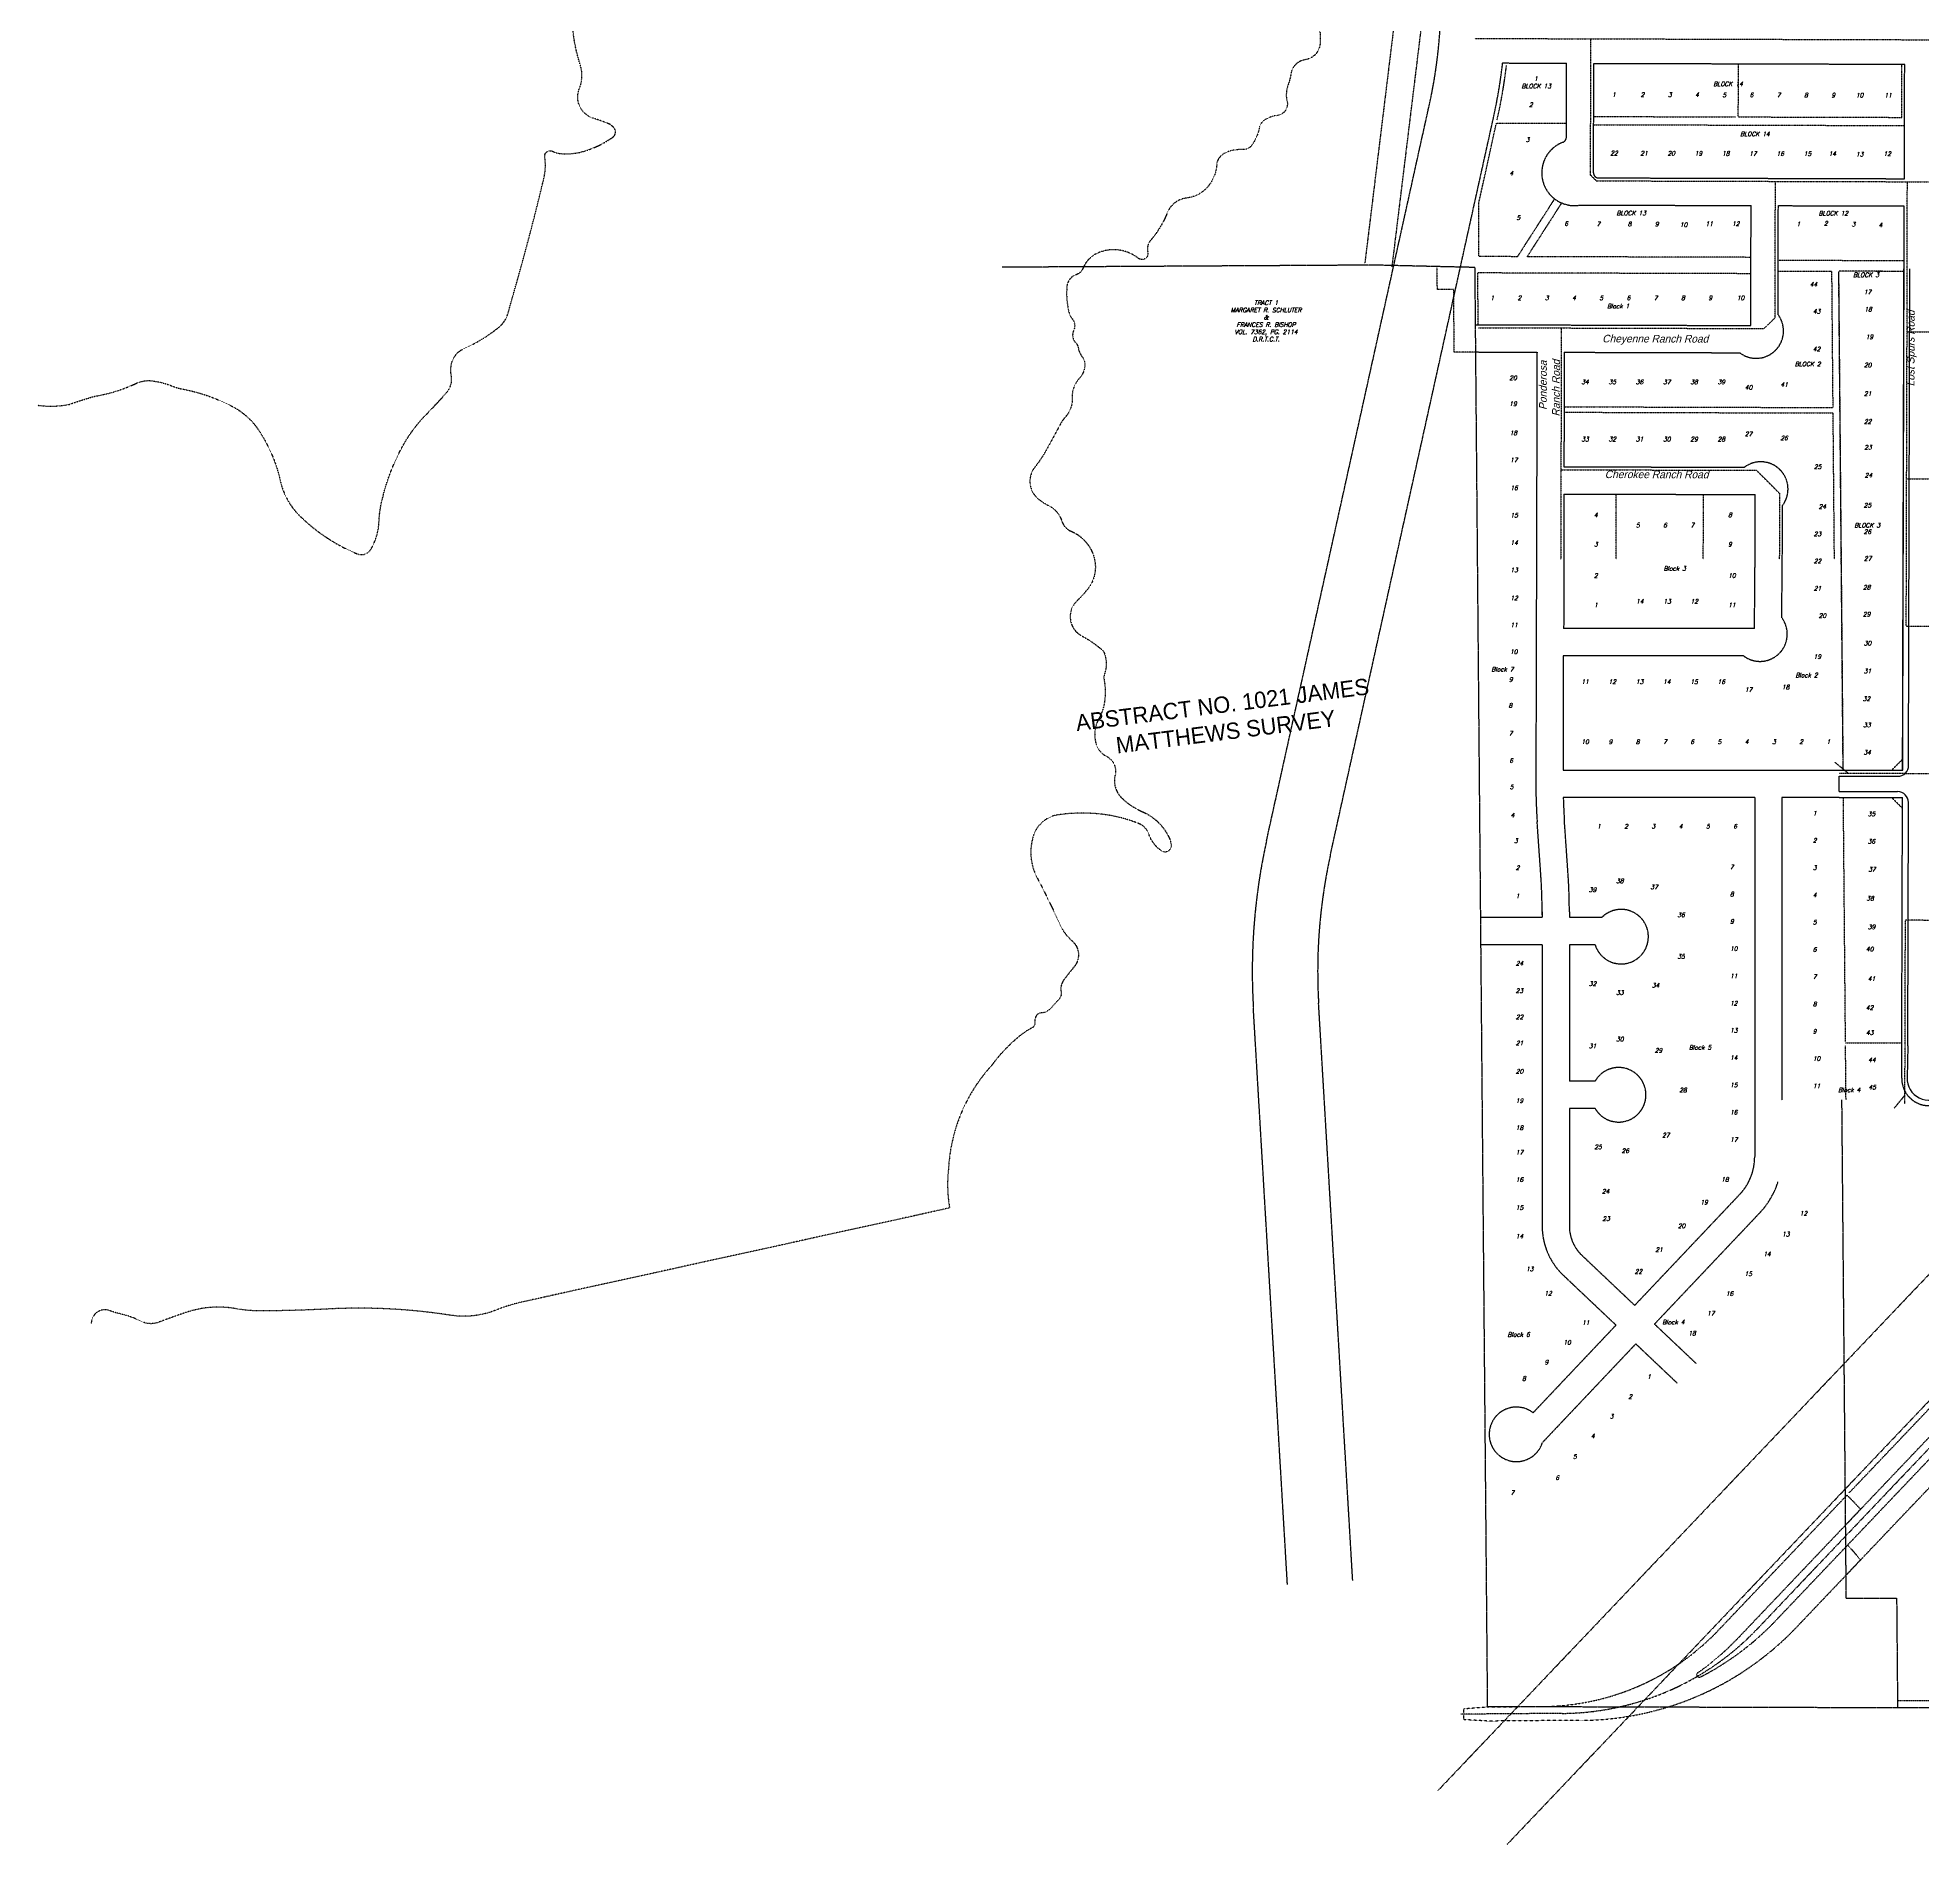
# Model space of a CAD drawing. Header units: feet. Extents: x 2327405 to 2393004, y 6977726 to 7089689.
# Drawn here: x 2337183 to 2340640, y 7038494 to 7041807 of the extents above; entities that cross this region are included whole.
import ezdxf
from ezdxf.enums import TextEntityAlignment as Align

# ---------------------------------------------------------------- set-up
doc = ezdxf.new("R2010")
doc.units = ezdxf.units.FT
doc.header["$MEASUREMENT"] = 0
for name, pattern in [('DOT50', [0.125, 0, -0.125]), ('HIDDEN2', [0.1875, 0.125, -0.0625]), ('HIDN25', [0.0938, 0.0625, -0.0313]), ('HIDN50', [0.1875, 0.125, -0.0625]), ('PHANTOM2', [1.25, 0.625, -0.125, 0.125, -0.125, 0.125, -0.125]), ('PHNTM50', [1.5, 1, -0.1, 0.1, -0.1, 0.1, -0.1])]:
    doc.linetypes.add(name, pattern=pattern)
doc.layers.get('0').update_dxf_attribs({"linetype": 'CONTINUOUS'})
for name, color, linetype in [('e -100yr floodplain', 5, 'DOT50'), ('f-cl', 251, 'HIDN50'), ('F-CURB', 252, 'HIDN25'), ('s-adjoiner', 252, 'PHANTOM2'), ('s-adjoiner-txt', 2, 'CONTINUOUS'), ('s-curb', 55, 'CONTINUOUS'), ('s-EASE', 251, 'HIDN50'), ('s-easement', 252, 'HIDDEN2'), ('s-Esmt-mobil', 252, 'HIDN50'), ('s-lot no.', 252, 'CONTINUOUS'), ('s-row', 252, 'PHNTM50'), ('s-street names', 252, 'CONTINUOUS'), ('s-survey-abs', 252, 'CONTINUOUS'), ('s-w', 251, 'HIDN50')]:
    doc.layers.add(name, color=color, linetype=linetype)
doc.styles.add('LS80', font='simplex.shx', dxfattribs={"oblique": 15, "height": 8})
doc.styles.add('SHADOW', font='shadow')
doc.styles.add('TB', font='tb-ld.shx', dxfattribs={"oblique": 15, "height": 1.377953})

# ---------------------------------------------------------------- blocks, each defined once
blk = doc.blocks.new('2005042-10b')
at = {"layer": 'e -100yr floodplain', "flags": 128}
for points in [[(2337182.74218, 7041133.12317, 0.0844351778), (2337241.25099, 7041134.84385, -0.0161612401), (2337287.26591, 7041149.62184, 0.068965491), (2337363.50533, 7041173.26202, -0.1242975486), (2337388.92717, 7041178.17919, -0.0730362546), (2337428.32242, 7041168.80417, 0.0395805311), (2337447.59538, 7041162.91338, -0.0774921683), (2337542.20892, 7041129.61575, -0.1190505072), (2337586.7024, 7041089.4041, -0.0953645117), (2337627.7641, 7040994.60932, 0.1443520133), (2337663.15621, 7040930.63803, 0.0975850247), (2337769.03625, 7040860.63387, 0.3762821314), (2337794.28123, 7040869.28537, 0.1204166787), (2337808.97418, 7040920.15746, -0.0394219633), (2337812.49813, 7040949.31058, -0.0782416025), (2337853.67847, 7041060.3079, -0.0641032579), (2337893.69761, 7041114.11862, 0.0087797536), (2337932.74899, 7041156.04323, 0.2319433796), (2337941.57235, 7041187.13142, -0.0901566298), (2337941.58331, 7041207.23128, -0.2486503326), (2337965.35826, 7041237.37727, 0.0665929992), (2338028.68358, 7041276.07889, 0.1572682564), (2338045.92325, 7041302.55112, -0.0036979909), (2338056.69239, 7041341.06426, 0.0114743342), (2338111.21994, 7041548.45169, 0.0940622702), (2338113.09413, 7041588.65288, -0.6052075314), (2338127.35851, 7041598.90764, 0.0974803479), (2338143.08762, 7041594.54042, 0.095838311), (2338187.33369, 7041599.63377, 0.0769540976), (2338237.80694, 7041624.5972, 0.4110137984), (2338240.72112, 7041640.80007, 0.1455059164), (2338230.13598, 7041649.35699, 0.0227237816), (2338202.3764, 7041659.34596, -0.439034125), (2338176.52667, 7041713.76919, 0.176190443), (2338178.07556, 7041757.79761, -0.0604888234), (2338163.93156, 7041830.24517, 0.0169739925), (2338153.05936, 7041932.50652, 0.0314452254), (2338116.22691, 7042111.68895, -0.1593838895), (2338118.09995, 7042148.74372, -0.123218429), (2338146.53308, 7042189.2685, 0.1555264051), (2338166.25292, 7042221.54563, 0.0887717926), (2338170.64047, 7042291.34713, 0.0114257302), (2338164.94033, 7042332.64605, -0.0003379734), (2338159.16939, 7042368.55921, -0.0044074094), (2338148.61085, 7042438.49703, -0.0806812581), (2338153.70507, 7042693.30493, -0.063060649), (2338214.02149, 7042883.59159, -0.044698307), (2338263.36554, 7042969.32489, -0.0023231457), (2338338.30451, 7043075.13541), (2338346.94863, 7043087.22108, 0.0192764414), (2338409.89891, 7043180.49254, -0.0358615167), (2338469.29315, 7043277.03745, 0.0124416079), (2338747.77031, 7043652.34478, -0.0286573044), (2338797.49326, 7043710.59598, 0.0650738638), (2338837.35465, 7043764.82003, -0.0066675799), (2338844.84644, 7043777.98757, 0.384411552), (2338839.88768, 7043802.03283, 0.1502376352), (2338807.61904, 7043813.27289, -0.1554709352), (2338770.95008, 7043826.46775, -0.0393735817), (2338736.7257, 7043857.25579), (2338705.16697, 7043898.35348), (2339111.79351, 7044284.22695, 0.0655201928), (2339190.06495, 7044294.5966, -0.1028213148), (2339281.43927, 7044295.32882, 0.0381774213), (2339308.89137, 7044292.00219, 0.0532480082), (2339327.27217, 7044293.14551, -0.0287052603), (2339380.12234, 7044299.04265, -0.0823529567), (2339396.36169, 7044297.23909, -0.0110585565), (2339420.62534, 7044289.8116, -0.0331206827), (2339473.42437, 7044268.39217, -0.0590040111), (2339514.32993, 7044242.20297, 0.2104565515), (2339558.52245, 7044229.85364, 0.1085683654), (2339646.42482, 7044262.80548, 0.0541303521), (2339682.08605, 7044291.82664, -0.1011448349), (2339697.69334, 7044302.26871, 0.0163359023), (2339755.99851, 7044328.3563, -0.0648341373), (2339800.34249, 7044343.24351, 0.0872332734), (2339874.2443, 7044371.77449, 0.2374200672), (2339896.26591, 7044406.73421, 0.0093529025), (2339901.91544, 7044479.75824, -0.092718376), (2339917.02827, 7044540.61398, -0.1930774158), (2339943.89771, 7044566.20392, 0.0559046071), (2339988.29413, 7044589.95549, 0.0302398965), (2340095.58792, 7044673.81269, -0.0871854523), (2340114.16958, 7044685.2034, 0.0519402718), (2340155.30895, 7044706.60981, 0.1389091614), (2340186.20712, 7044742.47253, -0.1163287791), (2340215.91873, 7044780.22767, 0.0204064484), (2340234.49523, 7044796.3, 0.1600404031), (2340261.70361, 7044846.18178, -0.0059335525), (2340265.63057, 7044866.18756, -0.121746451), (2340274.04674, 7044883.69997, 0.0763666367), (2340304.849, 7044935.33652), (2340330.04063, 7044997.42913), (2340359.58056, 7045046.46701, 0.0573715795), (2340362.67295, 7045053.23636, 0.063824817), (2340363.89269, 7045059.70339, -0.0986271864), (2340366.23257, 7045068.65907, -0.1719416814), (2340377.09984, 7045079.36809, -0.086290748), (2340396.8999, 7045084.74904, 0.0195287799), (2340417.22856, 7045087.45335, 0.0303970518), (2340475.68047, 7045101.26785, 0.1633036827), (2340517.89669, 7045131.19061, 0.0254784993), (2340556.54256, 7045190.24185, 0.0058300506), (2340575.60987, 7045223.78519, -0.0585628025), (2340586.86687, 7045239.47949, 0.0223977027), (2340640.30695, 7045303.64848, 0.0212981664), (2340700.40991, 7045390.18578, -0.020095792), (2340742.65212, 7045451.31998, -0.0303911699), (2340835.16125, 7045559.91218, -0.0643889716), (2340895.68794, 7045608.44264, 0.0739272009), (2340914.32096, 7045623.97289, -0.0895106355), (2340972.68795, 7045669.63438, -0.0613710737), (2341008.57253, 7045683.25345, 0.0067342199), (2341127.38431, 7045714.04853), (2341173.09992, 7045726.55707), (2341178.84754, 7045728.1559, 0.06912066), (2341246.71629, 7045757.60016, 0.1242137781), (2341294.82768, 7045806.59725, 0.081296072), (2341347.47788, 7045943.60759)], [(2343156.0838, 7040732.08963, -0.1030803296), (2343171.9945, 7040998.33915, -0.0685291881), (2343207.66023, 7041039.0754, 0.4703135954), (2343207.1508, 7041060.97112), (2343193.5761, 7041071.6882, 0.0519317716), (2343173.69939, 7041085.76078, -0.1239404078), (2343133.46578, 7041123.91852, 0.0523901317), (2343071.06259, 7041202.69581, 0.1061729259), (2343020.47679, 7041236.17338, -0.102274543), (2343002.8232, 7041247.66168, -0.109137831), (2342963.41073, 7041308.79617, -0.070437951), (2342950.68122, 7041367.20838, 0.0421532684), (2342941.64921, 7041423.82954, 0.0535084301), (2342910.85818, 7041508.35105, 0.079345904), (2342889.86269, 7041538.09673, -0.0340947047), (2342794.09192, 7041650.69217, -0.1621446122), (2342782.18605, 7041687.20866, 0.0563291774), (2342776.8489, 7041737.26513, 0.0704464785), (2342771.04436, 7041752.71333, -0.1015219455), (2342761.60178, 7041783.48575, 0.1032176893), (2342757.90692, 7041795.3844, 0.0437576284), (2342715.21002, 7041858.57034, -0.1775645862), (2342700.01973, 7041902.88258, 0.0432184495), (2342697.55644, 7041940.63005, -0.0031290317), (2342690.93181, 7041985.90473, -0.0360047653), (2342690.11463, 7041998.07356, -0.0592351876), (2342695.45177, 7042041.1549, 0.0940534419), (2342697.91506, 7042086.69805, -0.0064123748), (2342692.98849, 7042127.31759, 0.1497816683), (2342690.11001, 7042134.02786, -0.3124071616), (2342687.23616, 7042163.56938, 0.1250680506), (2342694.21545, 7042189.82847, 0.0787908936), (2342686.41515, 7042242.75694, 0.0973774262), (2342668.55839, 7042275.62133, -0.0070143541), (2342625.58659, 7042328.99667, 0.1705993258), (2342617.91313, 7042333.90478, -0.1185328346), (2342590.77438, 7042347.59025, 0.3386718835), (2342584.63561, 7042347.89704, -0.2931965336), (2342565.91222, 7042347.28355, -0.0962695563), (2342542.58476, 7042368.1429, -0.1261710291), (2342531.2279, 7042395.13729, 0.0720351874), (2342516.80165, 7042443.29781, 0.0551894933), (2342504.52411, 7042463.54368, -0.0810255354), (2342492.5154, 7042485.85859, -0.0445500175), (2342484.22806, 7042519.29486, -0.0450985954), (2342482.38643, 7042548.1298, 0.1068833775), (2342479.31691, 7042564.38783, -0.0617354908), (2342478.12739, 7042568.58375), (2342476.36713, 7042575.54834, -0.1322387343), (2342476.79897, 7042603.60111, 0.0227012745), (2342486.73132, 7042645.46436, 0.1650528616), (2342484.93695, 7042658.23427, -0.0098708535), (2342484.22701, 7042664.20932, 0.0400444509), (2342479.51534, 7042690.31392, -0.1097473344), (2342479.20972, 7042697.9512, 0.0517720644), (2342481.34946, 7042726.36194, -0.0950161718), (2342485.32318, 7042750.80136, 0.1011764377), (2342489.9084, 7042781.35054, 0.0137749292), (2342487.15729, 7042815.56566, -0.0995445024), (2342488.336, 7042828.53235, 0.1413953117), (2342485.6499, 7042846.84419, 0.0265069433), (2342478.19353, 7042862.74144, -0.1086425796), (2342469.49431, 7042884.3519, -0.0259304387), (2342462.78363, 7042898.75878, 0.07740623), (2342454.58158, 7042910.43341, 0.0441382345), (2342438.23197, 7042920.63529, -0.0654826066), (2342424.55448, 7042942.45083, -0.1478191829), (2342420.81268, 7042969.85204, 0.1207306573), (2342419.43119, 7042986.55891, 0.21791026), (2342411.6392, 7042994.89103, -0.0815083508), (2342396.85644, 7043004.00389, 0.1628978376), (2342376.82369, 7043012.28829, -0.0966468191), (2342346.42912, 7043020.43455, -0.0929410086), (2342317.36501, 7043042.06987, -0.070707406), (2342303.8257, 7043061.67627, 0.0241605108), (2342291.11517, 7043084.32034, -0.0528885019), (2342282.52538, 7043101.91691, 0.33486467), (2342276.99903, 7043105.50683, -0.0222757315), (2342266.22282, 7043105.2307, -0.5629962433), (2342263.73594, 7043109.51101, 0.0478473327), (2342272.99248, 7043131.18849, 0.0045049015), (2342286.13098, 7043173.82138, 0.1377580486), (2342286.26916, 7043182.38191, -0.0138095743), (2342281.71004, 7043201.85025, -0.0331846948), (2342277.64851, 7043231.51388, -0.2678865026), (2342286.55052, 7043249.76719, 0.0145314611), (2342308.345, 7043265.41291, 0.3483145348), (2342312.03552, 7043279.94075, -0.1055713844), (2342307.89158, 7043299.26782, 0.1129215176), (2342305.74275, 7043308.62464, 0.2726929424), (2342302.05922, 7043311.07886, -0.2296938027), (2342292.38987, 7043316.44746, -0.1420422714), (2342282.87385, 7043344.211, 0.0674929436), (2342280.92779, 7043354.73865, 0.0668003094), (2342270.04018, 7043377.2219, -0.2218395046), (2342266.20516, 7043402.986, 0.1917646695), (2342263.43546, 7043433.64751, -0.1697937068), (2342263.00933, 7043436.84139, 0.046976639), (2342265.99209, 7043463.88309, 0.2655668732), (2342223.37536, 7043541.3069, -0.1665706958), (2342211.01818, 7043556.21178, 0.1624806778), (2342203.11293, 7043565.90292, -0.1639334584), (2342186.70767, 7043586.13095, 0.0215855759), (2342172.85904, 7043618.92165, 0.011084134), (2342161.78078, 7043641.00667, -0.1305969435), (2342153.89781, 7043675.07497, -0.0389586966), (2342157.11728, 7043698.27978, -0.0033124811), (2342159.34458, 7043722.85445, -0.0311769747), (2342165.46328, 7043757.17583, -0.185562164), (2342168.97218, 7043763.85514, 0.0731131466), (2342177.85928, 7043774.30627, 0.2037813059), (2342181.77522, 7043799.09592, 0.0079656402), (2342172.3184, 7043834.45757, 0.1512092756), (2342153.28305, 7043863.67766, -0.1562112963), (2342147.94297, 7043872.69105, -0.0163799867), (2342141.9715, 7043904.73795, 0.0032434839), (2342139.26048, 7043928.14228, 0.1127888392), (2342134.69223, 7043938.59183, 0.033881917), (2342124.09566, 7043949.7148, -0.0275974667), (2342117.13654, 7043956.61671, -0.0672844694), (2342105.45022, 7043975.21668, -0.1098756149), (2342102.55953, 7043986.83774, -0.0045170622), (2342103.08895, 7043998.13852), (2342108.46538, 7044018.781, 0.0888496971), (2342132.36254, 7044155.75216, 0.1862262265), (2342116.48748, 7044205.13458, 0.0784236368), (2342079.61007, 7044230.36005, -0.0304396474), (2342006.39995, 7044270.76127, 0.0864180549), (2341862.95846, 7044330.17977, -0.1048947332), (2341805.57895, 7044356.44904, 0.0463422217), (2341732.16526, 7044401.03034), (2341679.99364, 7044426.43339), (2341671.37404, 7044432.23403, -0.1007396088), (2341648.9476, 7044455.0108, 0.0066621327), (2341617.913, 7044501.34474, 0.3200155773), (2341578.71996, 7044515.55668, 0.1714207206), (2341534.27548, 7044484.42024, -0.0433897749), (2341485.6841, 7044427.52865, -0.1014268318), (2341459.75734, 7044410.72558, 0.0325015946), (2341399.89978, 7044382.70254, -0.0070403559), (2341339.06352, 7044350.35047, 0.2353864464), (2341284.90749, 7044276.65864, -0.0514749018), (2341256.10528, 7044174.29059, 0.0535703614), (2341224.5621, 7044060.35642, 0.047875608), (2341222.53499, 7044030.31408, -0.152694967), (2341172.80816, 7043915.30475, 0.2114685507), (2341150.14448, 7043872.41706, -0.0622335144), (2341127.19627, 7043755.3997, -0.1728401538), (2341100.37168, 7043720.85494, 0.2844191654), (2341088.00171, 7043695.13903, 0.0526550403), (2341099.7197, 7043640.44749, -0.4858136573), (2341078.25129, 7043608.258, 0.3235201374), (2341038.65736, 7043574.6421, -0.0062558845), (2341036.18598, 7043565.1067, -0.2337977272), (2341032.10165, 7043560.50084, 0.1468840731), (2341018.06575, 7043549.20434, -0.080536654), (2340988.43398, 7043518.1625, 0.0440631182), (2340949.87839, 7043483.24116, 0.0529866644), (2340939.93659, 7043469.91266, 0.2262078544), (2340938.8789, 7043458.20198, -0.0019123248), (2340952.97757, 7043419.70159, -0.0290621052), (2340956.74565, 7043407.03275, -0.3652754866), (2340951.54103, 7043396.7727, 0.0914920485), (2340932.88653, 7043384.46028, 0.0738547094), (2340922.62185, 7043371.16559, -0.7839870965), (2340910.04404, 7043374.63377, 0.1163394826), (2340908.16461, 7043383.73775, -0.332023512), (2340910.91148, 7043396.88797, 0.1580617623), (2340924.93869, 7043420.63565, 0.5460233198), (2340913.0837, 7043432.62979, -0.2678162466), (2340897.44802, 7043437.72491, -0.132359831), (2340887.17701, 7043457.98279, -0.2333012821), (2340890.79133, 7043472.00004, -0.0089152021), (2340907.71255, 7043490.96215, -0.1506591899), (2340931.44068, 7043504.7159, 0.0183029192), (2340950.82768, 7043509.93238, 0.1687438669), (2340960.08931, 7043516.73903, -0.0784385247), (2340968.33904, 7043525.43225, 0.12976912), (2340983.51921, 7043545.08527, -0.1017309865), (2340994.36884, 7043560.86416, 0.1022733435), (2341001.30833, 7043570.97969, 0.1472332524), (2341004.09738, 7043591.2466, -0.0237299643), (2341003.20211, 7043600.23856, -0.1813037773), (2341006.78319, 7043609.31193, 0.065468557), (2341012.31106, 7043616.88592, 0.0262782208), (2341023.51896, 7043640.78922, 0.0863557998), (2341029.99682, 7043670.65099, 0.2489181), (2341023.80649, 7043683.57846, -0.267868414), (2341002.10596, 7043733.36292, 0.0789716629), (2340999.01274, 7043801.71046, 0.0590752355), (2340991.95127, 7043822.95824, 0.664283311), (2340976.70622, 7043822.33629, 0.0360817073), (2340960.26417, 7043766.25456, -0.2807471144), (2340924.50181, 7043728.66241, 0.0049908743), (2340836.49183, 7043704.02838, 0.0839838469), (2340796.76689, 7043684.8159, -0.0724219862), (2340755.10769, 7043663.47304, 0.0627683458), (2340602.39512, 7043588.90498, 0.082811745), (2340556.03268, 7043546.15736, 0.0834926991), (2340520.50192, 7043480.19614, -0.3217030958), (2340468.50859, 7043443.01442, 0.0675929179), (2340395.72255, 7043433.25481, 0.0037451804), (2340218.44072, 7043383.08909, 0.0578092648), (2340192.6166, 7043372.20908, -0.1058485029), (2340100.66419, 7043349.17693, 0.0839872488), (2339982.1293, 7043324.88957, 0.0810929446), (2339893.93894, 7043285.59887, -0.0865132808), (2339850.37381, 7043266.74907, 0.0059010543), (2339771.1259, 7043246.71931, 0.0360110582), (2339728.76698, 7043232.14609, 0.0397522907), (2339628.56597, 7043179.62193, -0.0138712202), (2339592.10602, 7043165.48391, 0.0772481578), (2339546.09682, 7043142.89914, 0.0718736777), (2339493.25964, 7043106.54216), (2339489.31836, 7043102.80626, 0.1109721053), (2339480.71869, 7043089.99304, 0.0050439054), (2339467.28795, 7043054.30865, 0.130642731), (2339461.74152, 7042992.89929, 0.0005684791), (2339482.23219, 7042874.15351, 0.1963813196), (2339497.49025, 7042849.8079, -0.4424268748), (2339501.31946, 7042816.53813, 0.2402167029), (2339498.81814, 7042806.6175, -0.0274813096), (2339506.57009, 7042761.33987, -0.0950209415), (2339503.88046, 7042725.47635, 0.174964135), (2339506.26772, 7042696.46148, -0.2207357974), (2339506.08416, 7042665.81697, 0.1944318582), (2339505.13837, 7042649.07204, -0.0787305984), (2339513.33743, 7042601.45418, -0.0527198034), (2339509.09424, 7042555.44594, 0.0898867173), (2339508.21995, 7042506.92565, 0.2849290843), (2339530.4257, 7042481.42398, -0.4122813184), (2339545.00389, 7042454.05784, 0.1568177188), (2339546.09029, 7042395.26369, 0.0210550373), (2339574.44392, 7042322.52455, -0.128516533), (2339581.36021, 7042279.15823, 0.1387891034), (2339588.22958, 7042241.04858, -0.1197352557), (2339591.98928, 7042223.89922, 0.0180838344), (2339592.98155, 7042151.18925, -0.0527579121), (2339587.20287, 7042047.37863, 0.0349774045), (2339583.05434, 7042001.96649, -0.1218492458), (2339577.91907, 7041982.94431, 0.0444601259), (2339550.71326, 7041921.58146, 0.0296639797), (2339536.19762, 7041868.95781, -0.0311004477), (2339530.45265, 7041848.36137, 0.2234785215), (2339533.17128, 7041822.69653, -0.123946948), (2339535.58793, 7041814.84611, -0.0260029901), (2339535.58793, 7041797.03169, -0.357067381), (2339508.07822, 7041766.77668, 0.2025098938), (2339487.23504, 7041754.09522, 0.1135173804), (2339482.5508, 7041742.9702, -0.0410712692), (2339476.23787, 7041718.70819, 0.1455711153), (2339474.90572, 7041690.70674, -0.450447039), (2339456.79675, 7041664.51207, 0.1172444793), (2339433.16544, 7041655.80849, 0.1985591087), (2339424.32783, 7041642.67935, -0.1026568875), (2339410.32197, 7041610.0125, -0.2597863243), (2339393.61523, 7041601.88399, 0.0995916585), (2339366.1316, 7041597.9264, 0.1490804225), (2339349.67197, 7041585.73469, 0.1473089952), (2339346.04032, 7041575.62206, -0.1685953551), (2339328.70331, 7041532.99877, -0.1870864973), (2339290.7093, 7041513.19265, 0.2761714881), (2339255.26173, 7041486.27032, -0.0811014468), (2339224.48992, 7041435.41877, 0.2419843276), (2339219.40635, 7041413.82333, -0.7141711481), (2339202.12218, 7041402.64451, 0.2776304486), (2339127.09606, 7041412.0436, 0.1961054576), (2339100.57628, 7041384.50252, -0.2218895116), (2339087.61319, 7041372.30744, 0.299576506), (2339071.09156, 7041351.47419, 0.0778840397), (2339074.16152, 7041305.79573, 0.1107947725), (2339080.83256, 7041291.74427, -0.2799127115), (2339083.39228, 7041270.16823, 0.3142421876), (2339087.61695, 7041247.10534, -0.1577409043), (2339091.40391, 7041239.78145, 0.1273036906), (2339099.68868, 7041221.10693, -0.172680971), (2339104.12917, 7041208.09237, -0.1843911677), (2339094.08864, 7041182.79765, 0.1233696712), (2339081.96521, 7041160.44963, 0.0790492324), (2339080.79629, 7041148.02244, -0.2025730876), (2339067.96357, 7041111.24864, 0.0627964602), (2339058.66376, 7041097.94436, -0.0050544345), (2339035.34524, 7041054.72134, -0.0386911725), (2339011.80483, 7041018.96236, 0.2651194156), (2339006.03018, 7040978.34411, 0.1395657694), (2339020.15452, 7040959.93439, 0.0432657263), (2339040.86283, 7040947.16535, -0.0902323468), (2339049.78299, 7040940.43969, -0.1065845438), (2339062.13824, 7040919.46847, 0.2184119532), (2339078.00034, 7040902.44537, -0.2447535082), (2339121.62088, 7040850.66869, -0.2367829937), (2339107.39895, 7040793.77704, -0.0193782361), (2339088.75612, 7040773.71376, 0.5050227716), (2339098.22344, 7040710.14686, -0.0558159103), (2339134.47758, 7040685.38933, -0.138704838), (2339140.34035, 7040676.5277, -0.16455312), (2339139.69167, 7040639.15127, 0.1334269914), (2339139.02806, 7040630.68797, -0.0772032626), (2339140.31876, 7040591.51465, -0.0958414033), (2339129.68252, 7040558.56728, 0.2004335518), (2339124.6149, 7040511.7128, 0.2088121646), (2339143.32275, 7040489.48382, -0.350063622), (2339159.48555, 7040454.95868, 0.2731124407), (2339172.78808, 7040411.58663, 0.0823697032), (2339210.02053, 7040387.42616, -0.1891762051), (2339259.41001, 7040338.05893, -0.0907487797), (2339262.34847, 7040325.54788, -0.622483183), (2339244.6945, 7040315.74452, -0.1600453294), (2339221.15584, 7040346.91916, 0.2176732621), (2339203.48592, 7040365.58519, 0.0760081004), (2339125.71158, 7040383.99424, 0.0544403131), (2339055.30823, 7040382.01701, 0.289709385), (2339009.39035, 7040343.27581, 0.1986209292), (2339015.94446, 7040267.3858, -0.0114330792), (2339059.77722, 7040177.88751, 0.1097444753), (2339079.94198, 7040151.42647, -0.4105207212), (2339084.32531, 7040103.23121, 0.0089243952), (2339065.81954, 7040079.89862, 0.2119897796), (2339060.32234, 7040056.92785, -0.2377392385), (2339056.55523, 7040044.01777, 0.0017385725), (2339039.58591, 7040025.70166, -0.1988222374), (2339024.51743, 7040018.70871, 0.3142100496), (2339013.216, 7040010.10202, 0.0986005568), (2339012.07353, 7040000.16679, -0.3021335937), (2339007.1743, 7039991.29916, 0.0502386385), (2338984.38814, 7039976.38297, 0.064981392), (2338932.69022, 7039922.09979, 0.1727011369), (2338853.84997, 7039733.9599), (2338853.19217, 7039726.78865, 0.0652930515), (2338855.75929, 7039660.88057), (2338075.7306, 7039489.4568, 0.0396135573), (2338022.71493, 7039473.31742, -0.1330854756), (2337940.03793, 7039464.17919, 0.05153684), (2337716.6172, 7039475.70694, -0.010731516), (2337595.02493, 7039472.0618, -0.0465758289), (2337546.57121, 7039476.16968, 0.1260671943), (2337455.39176, 7039469.488, 0.009492772), (2337404.35214, 7039451.26405, -0.2096598937), (2337372.97279, 7039452.87843, 0.0599813641), (2337335.06599, 7039466.49749, -0.0345089801), (2337315.19566, 7039472.5156, 0.5333313193), (2337281.04757, 7039448.29982)]]:
    blk.add_lwpolyline(points, format="xyb", dxfattribs=at)
at = {"layer": 'f-cl'}
for p, q in [((2340337.9562, 7038889.24828), (2341365.44599, 7039968.80278)), ((2339979.65442, 7038733.97524), (2339793.42096, 7038732.53103))]:
    blk.add_line(p, q, dxfattribs=at)
blk.add_arc((2339975.77712, 7039233.96021), 500, 270.44431085, 316.41548092, dxfattribs=at)
at = {"layer": 'F-CURB'}
for p, q in [((2340506.3976, 7039138.74923), (2341328.75756, 7040002.7796)), ((2340499.73236, 7039079.52874), (2341355.17323, 7039978.31629)), ((2340500.53702, 7038987.54303), (2341402.13443, 7039934.82596)), ((2340500.0844, 7039039.28499), (2341227.31204, 7039803.36253))]:
    blk.add_line(p, q, dxfattribs=at)
blk.add_lwpolyline([(2339842.90545, 7038745.91516), (2339943.7882, 7038746.69749, 0.2033213015), (2340266.25981, 7038886.44323), (2340502.27189, 7039134.41446), (2340527.29557, 7039108.48862), (2340301.92548, 7038871.69863, -0.0498616618), (2340228.62809, 7038808.6385, 1), (2340233.29225, 7038800.7929, 0.0843296678), (2340371.18946, 7038903.85872), (2340503.56743, 7039042.94451), (2340527.11028, 7039015.4628), (2340409.65259, 7038892.05333, -0.2033213015), (2340015.52064, 7038721.25299), (2339843.13288, 7038719.91615), (2339799.23349, 7038722.54018), (2339799.05377, 7038742.74481), (2339842.93126, 7038745.91536)], format="xyb", dxfattribs=at)
at = {"layer": 's-adjoiner'}
for p, q in [((2339636.51503, 7041390.11416), (2338952.52338, 7041386.17555)), ((2339819.59788, 7041385.79774), (2339636.51503, 7041390.11416)), ((2339842.89744, 7038746.83107), (2339819.81278, 7041385.79587)), ((2340499.15402, 7039145.64347), (2340492.9141, 7039858.97087)), ((2340500.90614, 7038945.34613), (2340499.15402, 7039145.64347)), ((2340500.90614, 7038945.34613), (2340593.83761, 7038945.08264)), ((2340595.5905, 7038744.69688), (2340593.83761, 7038945.08264)), ((2339842.89744, 7038746.83107), (2340595.5905, 7038744.69688)), ((2340595.5905, 7038744.69688), (2342015.67625, 7038740.67036))]:
    blk.add_line(p, q, dxfattribs=at)
at = {"layer": 's-curb'}
for p, q in [((2340615.19894, 7040472.53823), (2340617.78198, 7041383.53457)), ((2340487.80142, 7040424.89926), (2340487.88081, 7040452.89915)), ((2340487.88081, 7040452.89915), (2340595.14231, 7040452.59502)), ((2340487.80142, 7040424.89926), (2340595.06292, 7040424.59513)), ((2340613.74014, 7039958.04345), (2340615.00613, 7040404.5385)), ((2340613.74014, 7039958.04345), (2340612.57961, 7039899.40342))]:
    blk.add_line(p, q, dxfattribs=at)
for centre, radius, start, end in [((2340595.19902, 7040472.59494), 20, 269.83754365, 359.83754368), ((2340595.00621, 7040404.59521), 20, 359.83754368, 89.83754365), ((2340652.57178, 7039898.61195), 40, 177.91096715, 309.56079213)]:
    blk.add_arc(centre, radius, start, end, dxfattribs=at)
at = {"layer": 's-EASE'}
for p, q in [((2340606.76785, 7041378.56451), (2340487.1186, 7041378.90377)), ((2340495.12212, 7040463.96704), (2340487.1186, 7041378.90377)), ((2340584.1738, 7040463.71454), (2340604.23042, 7040483.65775)), ((2340499.47393, 7039966.48166), (2340495.55951, 7040413.9656)), ((2340584.03203, 7040413.71474), (2340603.97524, 7040393.65812)), ((2340499.49605, 7039963.95263), (2340602.75602, 7039963.65984)), ((2340500.41432, 7039858.97856), (2340499.53954, 7039958.98144)), ((2342015.5669, 7038753.17072), (2340595.48115, 7038757.19724))]:
    blk.add_line(p, q, dxfattribs=at)
at = {"layer": 's-easement'}
for p, q in [((2340302.78581, 7041661.92882), (2340303.06226, 7041759.42843)), ((2340602.7846, 7041661.07821), (2340603.06105, 7041758.57781)), ((2340037.46598, 7041662.68111), (2340297.78583, 7041661.943)), ((2340302.78581, 7041661.92882), (2340602.7846, 7041661.07821)), ((2339826.51753, 7041503.4127), (2339859.10866, 7041650.68678)), ((2339859.10866, 7041650.68678), (2339987.43074, 7041650.32293)), ((2340037.42345, 7041647.68117), (2340607.74205, 7041646.06409)), ((2339826.99938, 7041405.77684), (2339826.51753, 7041503.4127)), ((2339965.64289, 7041511.6827), (2339897.4596, 7041405.57705)), ((2339978.60291, 7041504.10408), (2339915.2572, 7041405.52659)), ((2339749.71145, 7041385.6241), (2339750.06035, 7041345.62479)), ((2339825.62887, 7041280.77431), (2339824.80015, 7041375.78295)), ((2340325.89836, 7041374.36213), (2339824.80015, 7041375.78295)), ((2339897.4596, 7041405.57705), (2339826.99938, 7041405.77684)), ((2340325.98343, 7041404.36201), (2339915.2572, 7041405.52659)), ((2340375.91246, 7041379.21827), (2340474.51732, 7041378.94066)), ((2340375.9693, 7041399.22026), (2340607.04029, 7041398.56508)), ((2340476.69822, 7041128.91135), (2340474.51732, 7041378.94066)), ((2340606.98422, 7041378.60694), (2340487.33494, 7041378.93377)), ((2340495.4335, 7040463.99788), (2340487.33494, 7041378.93377)), ((2339780.06089, 7041345.69341), (2339750.06035, 7041345.62479)), ((2339780.06089, 7041345.69341), (2339781.06621, 7041230.43827)), ((2339821.06469, 7041230.78716), (2339781.06621, 7041230.43827)), ((2339983.15836, 7041120.32305), (2340476.78545, 7041118.91106)), ((2339983.18697, 7041130.32301), (2340476.69822, 7041128.91135)), ((2340479.12283, 7040850.94152), (2340476.78545, 7041118.91106)), ((2340078.55061, 7040850.94152), (2340078.89131, 7040970.0486)), ((2340238.55127, 7040850.94152), (2340238.89066, 7040969.59093)), ((2339751.99966, 7038592.70733), (2341214.95337, 7040129.79147)), ((2339878.87706, 7038493.93599), (2341379.88735, 7040071.00509))]:
    blk.add_line(p, q, dxfattribs=at)
blk.add_arc((2338877.16566, 7041876.3201), 1007.5, 347.35004898, 353.13681176, dxfattribs=at)
at = {"layer": 's-Esmt-mobil'}
for p, q in [((2339976.59303, 7044328.37516), (2339617.51213, 7041393.01274)), ((2339813.68048, 7042584.84168), (2339667.14216, 7041386.94153))]:
    blk.add_line(p, q, dxfattribs=at)
at = {"layer": 's-row'}
for p, q in [((2339894.98006, 7041760.58551), (2339987.74264, 7041760.32249)), ((2339987.44492, 7041655.32291), (2339987.74264, 7041760.32249)), ((2340037.44472, 7041655.18114), (2340037.74243, 7041760.18072)), ((2340037.74243, 7041760.18072), (2340608.06103, 7041758.56364)), ((2340607.76332, 7041653.56406), (2340608.06103, 7041758.56364)), ((2339437.27436, 7040334.57625), (2339736.37851, 7041686.17995)), ((2339819.01349, 7041504.21435), (2339852.53782, 7041655.70543)), ((2339852.53782, 7041655.70543), (2339853.5439, 7041660.25175)), ((2339987.35811, 7041624.70652), (2339987.44492, 7041655.32291)), ((2340037.17252, 7041559.18153), (2340037.44472, 7041655.18114)), ((2340607.4656, 7041548.56448), (2340607.76332, 7041653.56406)), ((2340046.14697, 7041550.15605), (2340607.4656, 7041548.56448)), ((2339554.43935, 7040308.64628), (2339819.01349, 7041504.21435)), ((2340012.91404, 7041500.25007), (2340326.25304, 7041499.36163)), ((2340325.92697, 7041384.36209), (2340326.25304, 7041499.36163)), ((2340375.92677, 7041384.22032), (2340376.25284, 7041499.21986)), ((2340376.25284, 7041499.21986), (2340607.32383, 7041498.56468)), ((2340606.99776, 7041383.56514), (2340607.32383, 7041498.56468)), ((2340325.62657, 7041279.3441), (2340325.9269, 7041384.33853)), ((2340375.68366, 7041299.23097), (2340375.9267, 7041384.1955)), ((2340604.17372, 7040463.65783), (2340606.78203, 7041383.56576)), ((2340604.48513, 7040463.7), (2340606.99788, 7041383.60819)), ((2339820.62855, 7041280.78861), (2340325.62657, 7041279.3441)), ((2339821.06469, 7041230.78716), (2339933.47322, 7041230.46562)), ((2339933.47322, 7041230.46562), (2339931.33472, 7040439.79306)), ((2339983.47301, 7041230.3226), (2339982.87232, 7041020.32346)), ((2339983.47301, 7041230.3226), (2340305.45313, 7041229.4016)), ((2339982.87232, 7041020.32346), (2340314.00339, 7041019.37628)), ((2339982.7293, 7040970.32367), (2339982.38781, 7040723.49867)), ((2339982.7293, 7040970.32367), (2340333.89027, 7040969.31919)), ((2340333.55166, 7040850.94152), (2340333.89027, 7040969.31919)), ((2340383.55186, 7040850.94152), (2340383.83277, 7040949.14575)), ((2340332.49712, 7040723.49867), (2340333.55166, 7040850.94152)), ((2340382.49712, 7040743.52891), (2340383.55186, 7040850.94152)), ((2340332.49712, 7040723.49867), (2339981.33472, 7040723.49867)), ((2340312.46688, 7040673.49867), (2339981.33472, 7040673.49867)), ((2339981.33472, 7040673.49867), (2339981.33472, 7040463.49867)), ((2340487.55096, 7040463.49867), (2339981.33472, 7040463.49867)), ((2340487.49798, 7040464.01955), (2340604.48513, 7040463.7)), ((2340487.62164, 7040463.98831), (2340604.17372, 7040463.65783)), ((2340332.84055, 7040413.49867), (2339981.68934, 7040413.49867)), ((2340332.84055, 7040413.49867), (2340332.84055, 7039754.69781)), ((2340488.13013, 7040413.49867), (2340382.84055, 7040413.49867)), ((2340382.84055, 7040413.49867), (2340382.84055, 7039858.49867)), ((2340488.05904, 7040413.98687), (2340604.03195, 7040413.65803)), ((2340603.51498, 7040231.3308), (2340604.03195, 7040413.65803)), ((2339940.53074, 7040271.13445), (2339933.76297, 7040369.28045)), ((2339990.41229, 7040274.57409), (2339983.64452, 7040372.72009)), ((2339942.84055, 7040198.49867), (2339942.84055, 7040204.06148)), ((2339942.84055, 7040204.06148), (2339942.84055, 7040193.49867)), ((2339992.84055, 7040204.06148), (2339992.84055, 7040193.49867)), ((2340602.57198, 7039898.75372), (2340603.51426, 7040231.07684)), ((2339942.84055, 7040193.49867), (2339830.9142, 7040193.49867)), ((2340052.1334, 7040193.49867), (2339992.84055, 7040193.49867)), ((2339942.84055, 7040143.49867), (2339831.49337, 7040143.49867)), ((2339942.84055, 7040143.49867), (2339942.84055, 7039628.12219)), ((2339992.84055, 7040143.49867), (2339992.84055, 7039893.49867)), ((2340040.14359, 7040143.49867), (2339992.84055, 7040143.49867)), ((2339475.58172, 7038970.67584), (2339412.99006, 7040029.2229)), ((2339595.37248, 7038977.75905), (2339532.78083, 7040036.3061)), ((2340040.03928, 7039893.49867), (2339992.84055, 7039893.49867)), ((2340040.03928, 7039843.49867), (2339992.84055, 7039843.49867)), ((2339992.84055, 7039843.49867), (2339992.84055, 7039628.12219)), ((2340305.47005, 7039685.9595), (2340112.76258, 7039482.34308)), ((2340341.7848, 7039651.59035), (2340149.07733, 7039447.97393)), ((2340016.28681, 7039573.65006), (2340112.76258, 7039482.34308)), ((2339981.91766, 7039537.33531), (2339998.50097, 7039521.64047)), ((2339998.50097, 7039521.64047), (2340078.39342, 7039446.02833)), ((2340078.39342, 7039446.02833), (2339926.32208, 7039285.3484)), ((2340149.07733, 7039447.97393), (2340225.34516, 7039375.79222)), ((2340114.70818, 7039411.65917), (2339943.42112, 7039230.67575)), ((2340114.70818, 7039411.65917), (2340190.97687, 7039339.47665))]:
    blk.add_line(p, q, dxfattribs=at)
for centre, radius, start, end in [((2338877.16566, 7041876.3201), 880, 347.52178719, 0.28275824), ((2338877.16566, 7041876.3201), 1000, 347.52178719, 353.39089263), ((2339896.46864, 7042285.5834), 525, 267.16696089, 269.83754366), ((2339977.35815, 7041624.73487), 10, 290.76237609, 359.83754366), ((2340002.17266, 7041559.28077), 60, 110.76237609, 280.31285749), ((2340046.17248, 7041559.15601), 9, 179.83754366, 269.83754366), ((2340335.68943, 7041269.22328), 50, 232.79087223, 36.88092192), ((2340344.01109, 7040979.38205), 50, 322.79087223, 126.88092192), ((2340342.58901, 7040713.40679), 50, 232.95497517, 37.04502483), ((2340956.33472, 7040439.79306), 1025, 180, 181.7495758), ((2340956.33472, 7040439.79306), 1025, 181.7495758, 183.94465198), ((2340956.33472, 7040439.79306), 975, 181.54537466, 183.94465198), ((2340521.05467, 7040094.74251), 1110, 167.52178719, 183.38394648), ((2340521.05467, 7040094.74251), 990, 167.52178719, 183.38394648), ((2338967.84055, 7040204.06148), 975, 0, 3.94465198), ((2338967.84055, 7040204.06148), 1025, 0, 3.94465198), ((2340087.84055, 7040158.49867), 50, 197.45760312, 135.57299598), ((2340652.57178, 7039898.61195), 50, 221.76790471, 89.83754365), ((2340083.34055, 7039868.49867), 50, 210.00000001, 149.99999999), ((2340652.57178, 7039898.61195), 50, 179.83754368, 221.76790471), ((2340232.84055, 7039754.69781), 100, 316.57668784, 0), ((2340232.84055, 7039754.69781), 150, 316.57668784, 342.10192597), ((2340067.84055, 7039628.12219), 125, 180, 196.08456246), ((2340067.84055, 7039628.12219), 75, 180, 226.57668784), ((2340067.84055, 7039628.12219), 125, 196.08456246, 215.84172778), ((2340067.84055, 7039628.12219), 125, 215.84172778, 226.57668784), ((2339895.75668, 7039245.77876), 50, 52.31585831, 342.4186206)]:
    blk.add_arc(centre, radius, start, end, dxfattribs=at)
at = {"layer": 's-w', "flags": 128}
for points in [[(2339819.52516, 7041805.79964), (2340652.68845, 7041803.43728)], [(2340031.6615, 7041555.30374), (2340032.37005, 7041805.19613)], [(2340042.23799, 7041544.66711), (2340031.6615, 7041555.30374)], [(2339978.10032, 7041274.83815), (2340350.11074, 7041273.77404), (2340370.16787, 7041293.71675), (2340370.41242, 7041379.21126), (2340370.87904, 7041543.73528)], [(2340042.23799, 7041544.66711), (2340612.94998, 7041543.04891)], [(2340612.49774, 7041383.54955), (2340612.94998, 7041543.04891)], [(2340612.94998, 7041543.04891), (2340651.94983, 7041542.93833)], [(2340610.9234, 7040728.05138), (2340612.68127, 7041383.53969)], [(2339825.90238, 7041275.27351), (2339978.10032, 7041274.83815)], [(2339978.10032, 7041274.83815), (2339976.88779, 7040850.94152)], [(2339978.10032, 7041274.83815), (2339976.88779, 7040850.94152)], [(2339977.35661, 7041014.83922), (2340336.09114, 7041013.81308), (2340378.39602, 7040971.26549), (2340378.05184, 7040850.94152)], [(2340611.56121, 7040998.04132), (2341940.41154, 7040994.18036)], [(2340610.9234, 7040728.05138), (2341684.01571, 7040725.00873)], [(2340504.19449, 7040458.35291), (2340480.35175, 7040477.8553)], [(2340487.8964, 7040458.39912), (2341427.72786, 7040455.73432)], [(2340608.43867, 7039851.72811), (2340609.39371, 7040188.55355)], [(2342071.58521, 7038748.01187), (2342066.94724, 7039281.52031), (2342040.90009, 7039397.42619), (2342002.19854, 7039484.69753), (2341938.54106, 7039575.05329), (2341543.9133, 7039950.64895), (2341514.0532, 7039982.0291), (2341502.64467, 7039992.88742), (2341471.47748, 7040019.59134), (2341362.814, 7040123.01421), (2341314.06454, 7040155.78787), (2341265.80752, 7040175.93708), (2341211.76805, 7040186.84557), (2340609.39371, 7040188.55355)], [(2340608.48488, 7039868.0262), (2340588.98249, 7039844.18346)]]:
    blk.add_lwpolyline(points, dxfattribs=at)
blk.add_lwpolyline([(2340612.34569, 7041268.04018), (2342180.05568, 7041263.48522), (2342224.54567, 7041244.90524), (2342354.55704, 7041121.40281), (2342357.26978, 7041118.82588), (2342371.13856, 7041105.36558, 0.1963065232), (2342428.00557, 7041082.63066), (2342445.13904, 7041082.61405)], format="xyb", dxfattribs=at)
at = {"layer": 's-adjoiner-txt', "insert": (2339436.47545, 7041287.67253), "char_height": 8, "attachment_point": 5, "style": 'LS80'}
blk.add_mtext('TRACT 1\\PMARGARET R. SCHLUTER\\P&\\PFRANCES R. BISHOP\\PVOL. 7362, PG. 2114\\PD.R.T.C.T.', dxfattribs=at)
at = {"layer": 's-lot no.', "style": 'LS80', "oblique": 15}
for s, p in [('BLOCK 13', (2339905.12041, 7041714.39451)), ('1', (2339927.9992, 7041727.96066)), ('BLOCK 14', (2340256.97057, 7041718.52261)), ('2', (2339918.9088, 7041680.49445)), ('1', (2340071.19612, 7041698.6436)), ('2', (2340123.58121, 7041698.7644)), ('3', (2340173.58101, 7041698.62368)), ('4', (2340223.58082, 7041698.48297)), ('5', (2340273.58062, 7041698.34225)), ('6', (2340323.58042, 7041698.20153)), ('7', (2340373.58022, 7041698.06081)), ('8', (2340423.58002, 7041697.9201)), ('9', (2340473.57983, 7041697.77938)), ('10', (2340518.53223, 7041697.65287)), ('11', (2340570.69521, 7041697.50606)), ('3', (2339912.72107, 7041616.1824)), ('BLOCK 14', (2340306.33797, 7041626.6353)), ('22', (2340067.97093, 7041591.41554)), ('21', (2340122.85995, 7041591.23489)), ('20', (2340172.85975, 7041591.09418)), ('19', (2340222.85956, 7041590.95346)), ('18', (2340272.85936, 7041590.81274)), ('17', (2340322.85916, 7041590.67202)), ('16', (2340372.85896, 7041590.53131)), ('15', (2340422.85876, 7041590.39059)), ('14', (2340468.53222, 7041590.26205)), ('13', (2340518.53002, 7041589.40073)), ('12', (2340569.14617, 7041590.2602)), ('4', (2339882.89785, 7041554.60102)), ('5', (2339895.79831, 7041473.12807)), ('BLOCK 13', (2340079.33153, 7041481.46847)), ('BLOCK 12', (2340450.13956, 7041481.30605)), ('6', (2339983.52359, 7041462.27979)), ('7', (2340042.669, 7041461.67134)), ('8', (2340099.81131, 7041461.51037)), ('9', (2340149.81111, 7041461.36965)), ('10', (2340195.4817, 7041460.22284)), ('11', (2340242.60217, 7041461.82912)), ('12', (2340291.15422, 7041461.94108)), ('1', (2340409.68706, 7041461.46243)), ('2', (2340459.97119, 7041462.48314)), ('3', (2340510.50553, 7041461.02759)), ('4', (2340560.40119, 7041459.49653)), ('44', (2340433.98953, 7041350.61345)), ('1', (2339847.90663, 7041326.05465)), ('2', (2339897.90663, 7041326.05465)), ('3', (2339947.90663, 7041326.05465)), ('4', (2339997.90663, 7041326.05465)), ('5', (2340047.90663, 7041326.05465)), ('Block 1', (2340062.07501, 7041310.93677)), ('6', (2340097.90663, 7041326.05465)), ('7', (2340147.90663, 7041326.05465)), ('8', (2340197.90663, 7041326.05465)), ('9', (2340247.90663, 7041326.05465)), ('10', (2340300.07295, 7041326.05465)), ('43', (2340439.78398, 7041301.2672)), ('42', (2340439.55337, 7041232.23575)), ('BLOCK 2', (2340406.53304, 7041204.74892)), ('20', (2339882.56695, 7041179.35838)), ('34', (2340014.73484, 7041171.8903)), ('35', (2340064.73484, 7041171.8903)), ('36', (2340114.73484, 7041171.8903)), ('37', (2340164.73484, 7041171.8903)), ('38', (2340214.73484, 7041171.8903)), ('39', (2340264.73484, 7041171.8903)), ('40', (2340314.73484, 7041161.88226)), ('41', (2340380.08198, 7041167.02641)), ('19', (2339882.56695, 7041131.79254)), ('18', (2339883.22734, 7041078.28097)), ('33', (2340014.73484, 7041066.8903)), ('32', (2340064.73484, 7041066.8903)), ('31', (2340114.73484, 7041066.8903)), ('30', (2340164.73484, 7041066.8903)), ('29', (2340214.73484, 7041066.8903)), ('28', (2340264.73484, 7041066.8903)), ('27', (2340314.73484, 7041076.60533)), ('26', (2340379.94506, 7041069.0124)), ('17', (2339883.88774, 7041028.73322)), ('25', (2340441.46536, 7041016.42175)), ('16', (2339884.56344, 7040977.55358)), ('15', (2339884.56344, 7040927.34519)), ('4', (2340037.98183, 7040927.93356)), ('8', (2340284.14423, 7040927.94752)), ('24', (2340450.1117, 7040943.23808)), ('5', (2340114.92173, 7040909.20182)), ('6', (2340164.92173, 7040909.20182)), ('7', (2340214.92173, 7040909.20182)), ('23', (2340441.18043, 7040893.23808)), ('14', (2339884.56344, 7040877.13681)), ('3', (2340037.98183, 7040874.18957)), ('9', (2340284.14423, 7040874.20354)), ('13', (2339884.56344, 7040826.92842)), ('2', (2340037.98183, 7040816.70026)), ('Block 3', (2340165.77472, 7040829.81433)), ('10', (2340284.14423, 7040816.71422)), ('22', (2340441.18043, 7040843.23808)), ('21', (2340441.18043, 7040793.23808)), ('12', (2339884.56344, 7040775.39877)), ('1', (2340037.98183, 7040762.95583)), ('14', (2340115.26515, 7040769.22409)), ('13', (2340165.26515, 7040769.22409)), ('12', (2340215.26515, 7040769.22409)), ('11', (2340284.14423, 7040762.96979)), ('11', (2339884.56344, 7040725.85102)), ('20', (2340450.14983, 7040743.23808)), ('10', (2339883.90305, 7040676.96392)), ('Block 7', (2339849.73949, 7040644.88038)), ('19', (2340440.93147, 7040668.21072)), ('9', (2339881.92186, 7040626.09488)), ('11', (2340014.73484, 7040621.91257)), ('12', (2340064.73484, 7040621.91257)), ('13', (2340114.73484, 7040621.91257)), ('14', (2340164.73484, 7040621.91257)), ('15', (2340214.73484, 7040621.91257)), ('16', (2340264.73484, 7040621.91257)), ('17', (2340314.73484, 7040607.55198)), ('18', (2340382.82906, 7040612.31918)), ('Block 2', (2340407.67077, 7040634.09415)), ('8', (2339881.26146, 7040578.52905)), ('7', (2339881.92186, 7040527.66003)), ('10', (2340014.73484, 7040511.91257)), ('9', (2340064.73484, 7040511.91257)), ('8', (2340114.73484, 7040511.91257)), ('7', (2340164.73484, 7040511.91257)), ('6', (2340214.73484, 7040511.91257)), ('5', (2340264.73484, 7040511.91257)), ('4', (2340314.73484, 7040511.91257)), ('3', (2340364.73484, 7040511.91257)), ('2', (2340414.73484, 7040511.91257)), ('1', (2340464.73484, 7040511.91257)), ('6', (2339882.58226, 7040477.45164)), ('5', (2339883.24266, 7040429.22518)), ('4', (2339885.24221, 7040377.21068)), ('1', (2340439.48775, 7040380.9063)), ('3', (2339891.18577, 7040330.47621)), ('1', (2340043.50976, 7040356.88787)), ('2', (2340093.50976, 7040356.88787)), ('3', (2340143.50976, 7040356.88787)), ('4', (2340193.50976, 7040356.88787)), ('5', (2340243.50976, 7040356.88787)), ('6', (2340293.50976, 7040356.88787)), ('2', (2340439.48775, 7040330.9063)), ('2', (2339894.48775, 7040280.86912)), ('7', (2340287.53178, 7040282.47509)), ('3', (2340439.48775, 7040280.9063)), ('37', (2340541.11937, 7040277.90321)), ('1', (2339894.48775, 7040229.10934)), ('39', (2340028.50976, 7040240.5069)), ('38', (2340078.50976, 7040256.70907)), ('37', (2340141.46309, 7040245.6732)), ('8', (2340287.53178, 7040232.47509)), ('4', (2340439.48775, 7040230.9063)), ('36', (2340190.82635, 7040194.49821)), ('38', (2340537.66033, 7040224.77512)), ('9', (2340287.53178, 7040182.47509)), ('5', (2340439.48775, 7040180.9063)), ('39', (2340540.42876, 7040172.40349)), ('10', (2340287.53178, 7040132.47509)), ('6', (2340439.48775, 7040130.9063)), ('40', (2340537.12672, 7040131.64104)), ('24', (2339894.48775, 7040105.50263)), ('35', (2340190.82635, 7040118.18462)), ('23', (2339894.04863, 7040055.36593)), ('32', (2340028.50976, 7040068.26884)), ('34', (2340144.15563, 7040065.21401)), ('11', (2340287.53178, 7040082.47509)), ('7', (2340439.48775, 7040080.9063)), ('41', (2340540.46899, 7040077.30542)), ('33', (2340078.50976, 7040051.86033)), ('12', (2340287.53178, 7040032.47509)), ('8', (2340439.48775, 7040030.9063)), ('42', (2340536.88779, 7040024.27583)), ('22', (2339894.48775, 7040007.14997)), ('21', (2339894.48775, 7039959.29903)), ('31', (2340028.50976, 7039953.98209)), ('30', (2340078.50976, 7039966.70907)), ('Block 5', (2340212.30437, 7039951.29921)), ('13', (2340287.53178, 7039982.47509)), ('9', (2340439.48775, 7039980.9063)), ('43', (2340537.06146, 7039978.49001)), ('29', (2340149.54071, 7039945.80569)), ('14', (2340287.53178, 7039932.47509)), ('10', (2340439.48775, 7039930.9063)), ('44', (2340541.04996, 7039928.47231)), ('20', (2339894.48775, 7039907.48429)), ('15', (2340287.53178, 7039882.47509)), ('11', (2340439.48775, 7039880.9063)), ('19', (2339894.48775, 7039853.68764)), ('28', (2340194.4164, 7039873.08333)), ('Block 4', (2340485.94454, 7039873.44287)), ('45', (2340541.49287, 7039878.44514)), ('16', (2340287.53178, 7039832.47509)), ('18', (2339894.48775, 7039803.99174)), ('27', (2340163.00341, 7039790.48509)), ('17', (2340287.53178, 7039782.47509)), ('17', (2339894.48775, 7039758.99174)), ('25', (2340038.50939, 7039768.8821)), ('26', (2340088.50976, 7039761.75527)), ('16', (2339894.48775, 7039708.99174)), ('18', (2340271.38634, 7039709.19086)), ('24', (2340052.53201, 7039687.47306)), ('15', (2339894.48775, 7039657.74194)), ('19', (2340233.04952, 7039667.52425)), ('12', (2340415.46262, 7039646.9854)), ('14', (2339894.48775, 7039605.16186)), ('23', (2340053.38061, 7039637.47306)), ('20', (2340191.80654, 7039623.94655)), ('13', (2340382.98599, 7039608.87952)), ('21', (2340150.56355, 7039580.36884)), ('14', (2340348.61683, 7039572.56476)), ('13', (2339913.2264, 7039545.08687)), ('22', (2340112.75748, 7039540.42262)), ('15', (2340314.24768, 7039536.25001)), ('12', (2339946.89503, 7039500.23503)), ('16', (2340279.87853, 7039499.93526)), ('11', (2340016.07852, 7039446.69472)), ('Block 4', (2340163.36162, 7039447.557)), ('17', (2340245.50937, 7039463.62051)), ('Block 6', (2339879.48789, 7039424.89633)), ('10', (2339981.70936, 7039410.37997)), ('18', (2340211.14022, 7039427.30575)), ('9', (2339947.34021, 7039374.06522)), ('8', (2339906.16633, 7039344.19062)), ('1', (2340135.52808, 7039347.4133)), ('2', (2340101.15893, 7039311.09854)), ('3', (2340066.78977, 7039274.78379)), ('4', (2340032.42062, 7039238.46904)), ('5', (2339999.34536, 7039200.92971)), ('6', (2339967.28024, 7039162.33911)), ('7', (2339884.91839, 7039134.83301))]:
    blk.add_text(s, height=8, dxfattribs=at).set_placement(p)
for s, p in [('BLOCK 3', (2340537.23544, 7041372.29037)), ('17', (2340539.9601, 7041340.8117)), ('18', (2340540.91418, 7041309.12198)), ('19', (2340543.33797, 7041258.53956)), ('20', (2340540.16477, 7041206.83719)), ('21', (2340540.24721, 7041154.47907)), ('22', (2340540.29321, 7041103.31266)), ('23', (2340540.62567, 7041055.96536)), ('24', (2340541.50491, 7041004.72859)), ('25', (2340539.70337, 7040949.7717)), ('BLOCK 3', (2340539.38909, 7040912.96663)), ('26', (2340539.57047, 7040901.11643)), ('27', (2340540.26987, 7040852.05125)), ('28', (2340538.45881, 7040799.2372)), ('29', (2340538.32397, 7040749.8737)), ('30', (2340539.87368, 7040696.70949)), ('31', (2340539.73401, 7040645.57561)), ('32', (2340537.92863, 7040594.84244)), ('33', (2340538.63073, 7040546.76432)), ('34', (2340539.32671, 7040496.46501)), ('35', (2340547.00501, 7040383.43352)), ('36', (2340547.00501, 7040333.1973))]:
    blk.add_text(s, height=8, dxfattribs=at).set_placement(p, align=Align.MIDDLE)
at = {"layer": 's-street names', "style": 'TB', "oblique": 15}
for s, rotation, p in [('Lost Spurs Road', 89.8814356, (2340625.98996, 7041167.63791)), ('Cheyenne Ranch Road', 359.8814356, (2340053.06882, 7041248.39704)), ('Ponderosa ', 89.8814356, (2339951.28573, 7041124.47985)), ('Ranch Road', 89.8814356, (2339975.21966, 7041112.52019)), ('Cherokee Ranch Road', 359.8814356, (2340057.71856, 7040999.51186))]:
    blk.add_text(s, height=14, rotation=rotation, dxfattribs=at).set_placement(p)
at = {"layer": 's-survey-abs', "insert": (2339354.27448, 7040599.00844), "char_height": 30, "width": 695.1307593, "attachment_point": 2, "rotation": 7.15791421, "style": 'SHADOW'}
blk.add_mtext('ABSTRACT NO. 1021 JAMES MATTHEWS SURVEY', dxfattribs=at)

msp = doc.modelspace()

# ---------------------------------------------------------------- block references
msp.add_blockref('2005042-10b', (0, 0))
msp.add_blockref('2005042-10b', (0, 0))

doc.saveas('drawing.dxf')
